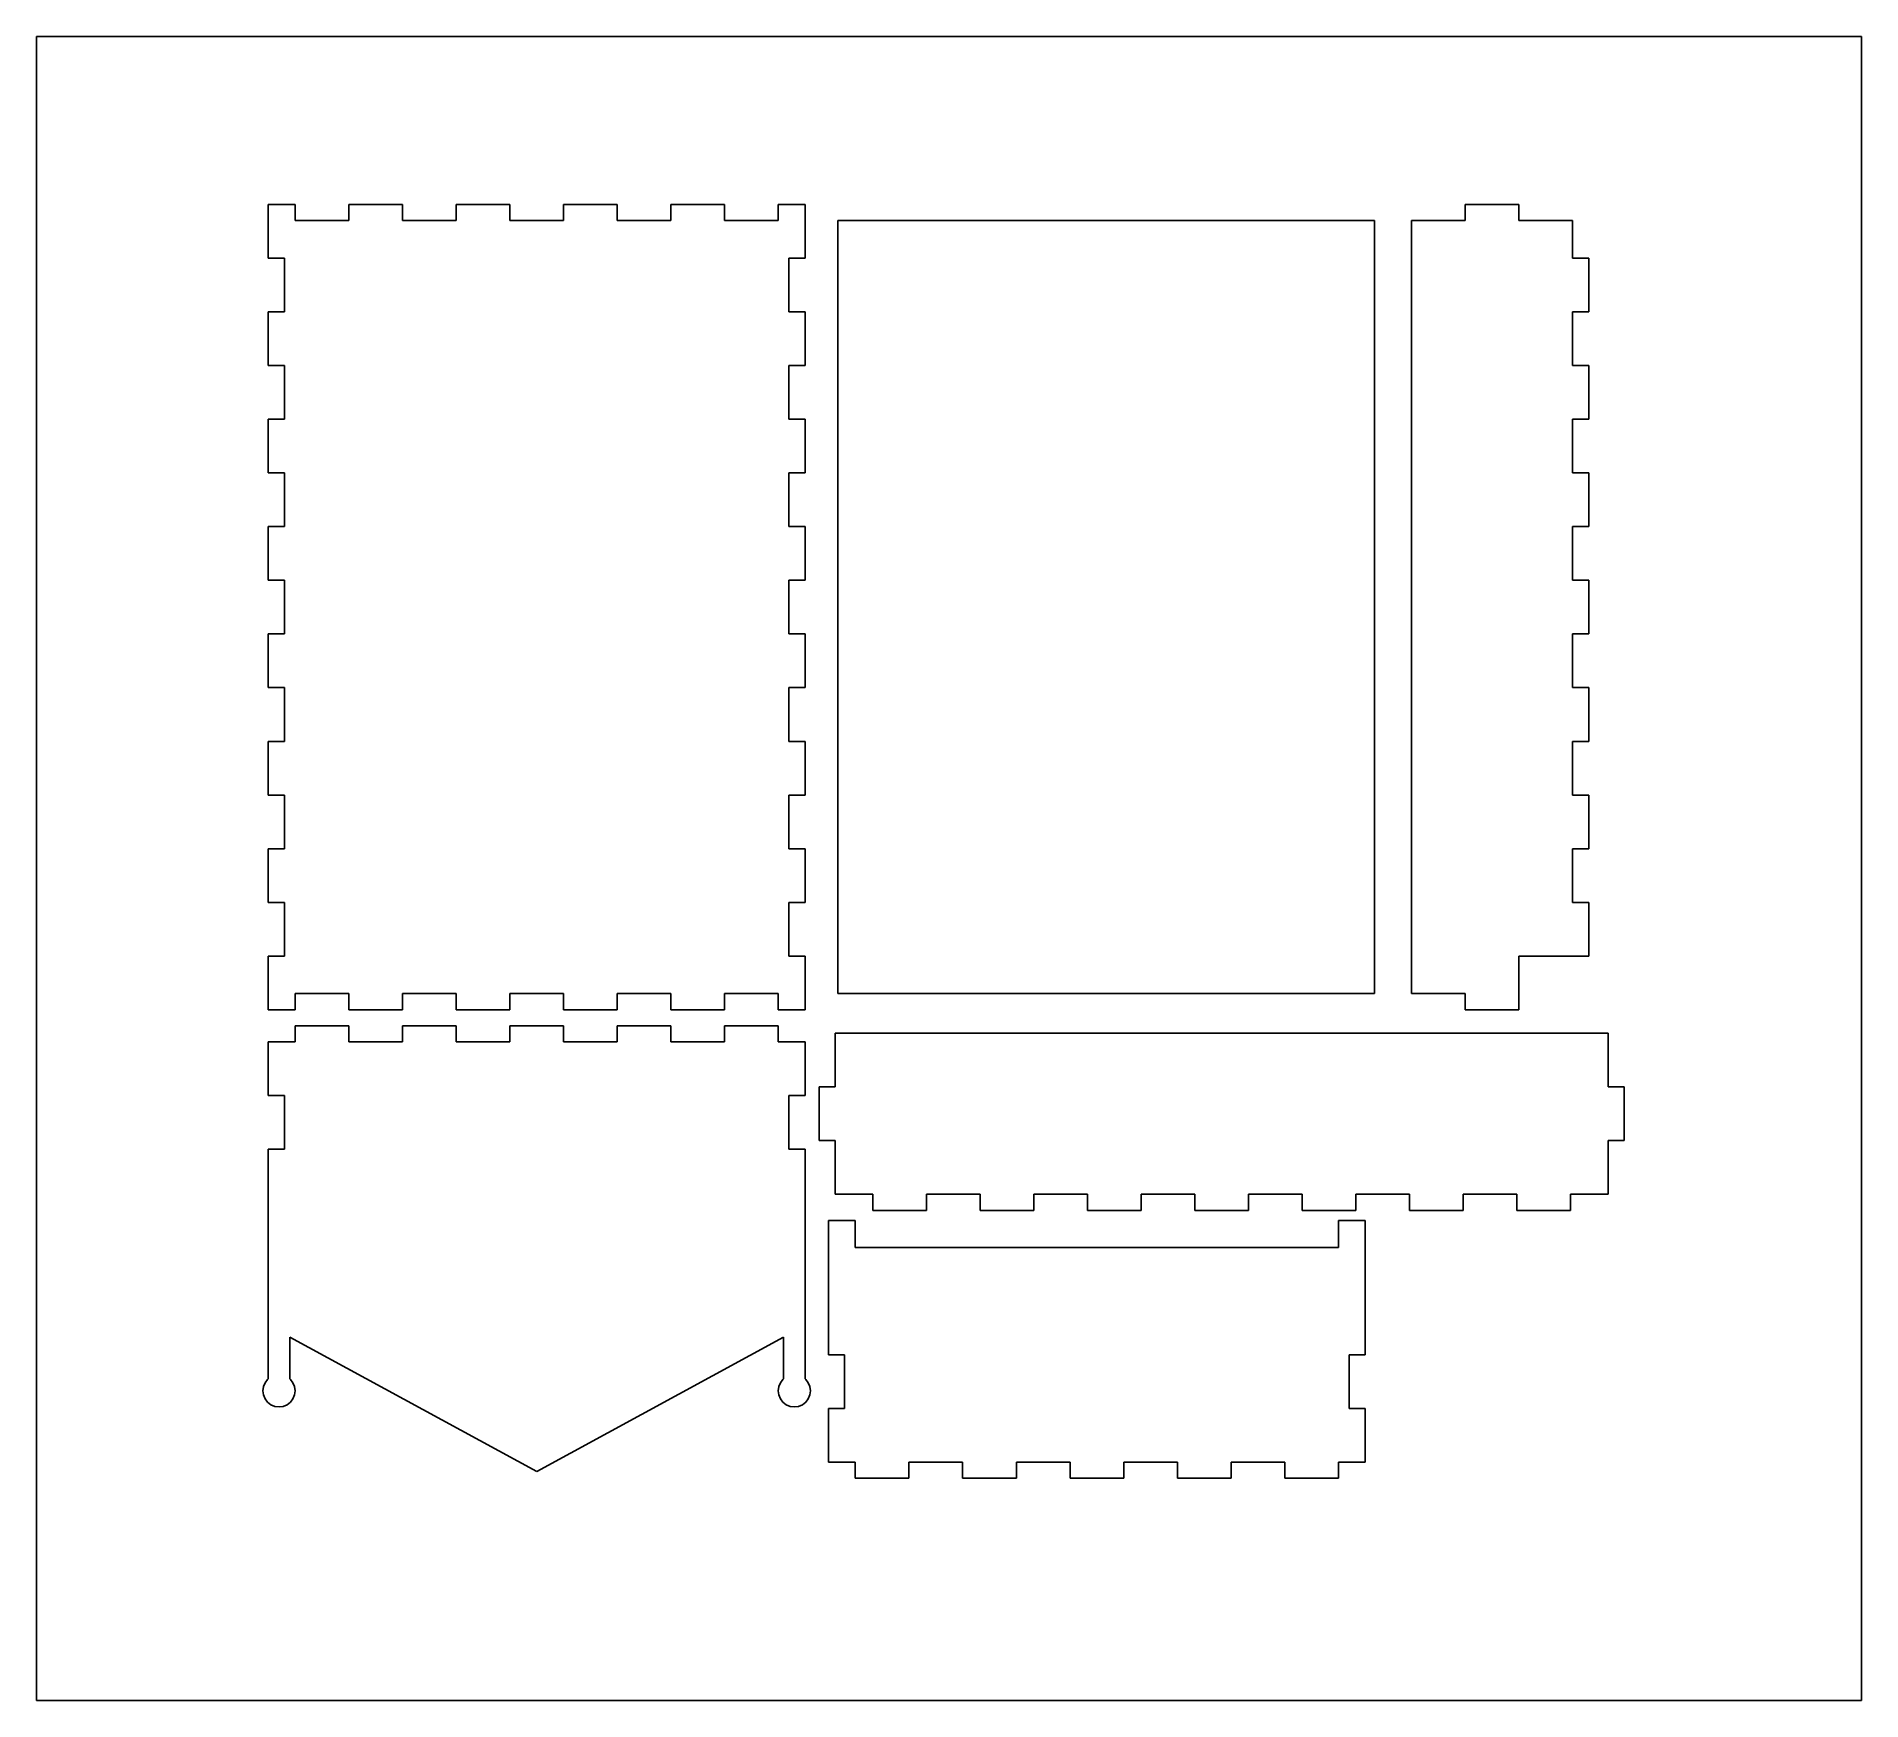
# Model space of a CAD drawing. Extents: x -51 to 289, y -1 to 309.
import ezdxf

# ---------------------------------------------------------------- set-up
doc = ezdxf.new("R2010")
doc.units = 0

msp = doc.modelspace()

# ---------------------------------------------------------------- linework, layer by layer
at = {"layer": 'Calque 1', "color": 4}
for p, q in [((288.80912, 308.539299), (-51.190895, 308.539299)), ((-51.190895, 308.539299), (-51.190895, -1.460696)), ((288.80912, -1.460696), (288.80912, 308.539299)), ((-3.004751, 277.230133), (-8.00477, 277.230133)), ((-8.00477, 277.230133), (-8.00477, 267.230133)), ((-3.004751, 274.230133), (-3.004751, 277.230133)), ((16.995237, 277.230133), (6.995229, 277.230133)), ((6.995229, 277.230133), (6.995229, 274.230133)), ((16.995237, 274.230133), (16.995237, 277.230133)), ((36.995252, 277.230133), (26.995245, 277.230133)), ((26.995245, 277.230133), (26.995245, 274.230133)), ((36.995252, 274.230133), (36.995252, 277.230133)), ((56.995241, 277.230133), (46.995232, 277.230133)), ((46.995232, 277.230133), (46.995232, 274.230133)), ((56.995241, 274.230133), (56.995241, 277.230133)), ((76.995229, 277.230133), (66.995249, 277.230133)), ((66.995249, 277.230133), (66.995249, 274.230133)), ((76.995229, 274.230133), (76.995229, 277.230133)), ((91.995227, 277.230133), (86.995237, 277.230133)), ((86.995237, 277.230133), (86.995237, 274.230133)), ((91.995227, 267.230133), (91.995227, 277.230133)), ((224.995238, 277.230133), (214.995238, 277.230133)), ((214.995238, 277.230133), (214.995238, 274.230133)), ((224.995238, 274.230133), (224.995238, 277.230133)), ((6.995229, 274.230133), (-3.004751, 274.230133)), ((26.995245, 274.230133), (16.995237, 274.230133)), ((46.995232, 274.230133), (36.995252, 274.230133)), ((66.995249, 274.230133), (56.995241, 274.230133)), ((86.995237, 274.230133), (76.995229, 274.230133)), ((198.081987, 274.230133), (98.081998, 274.230133)), ((98.081998, 274.230133), (98.081998, 130.230131)), ((198.081987, 130.230131), (198.081987, 274.230133)), ((214.995238, 274.230133), (204.995238, 274.230133)), ((204.995238, 274.230133), (204.995238, 130.230131)), ((234.995249, 274.230133), (224.995238, 274.230133)), ((234.995249, 267.230133), (234.995249, 274.230133)), ((-8.00477, 267.230133), (-5.004747, 267.230133)), ((-5.004747, 267.230133), (-5.004747, 257.230131)), ((88.995233, 257.230131), (88.995233, 267.230133)), ((88.995233, 267.230133), (91.995227, 267.230133)), ((237.995243, 267.230133), (234.995249, 267.230133)), ((237.995243, 257.230131), (237.995243, 267.230133)), ((-5.004747, 257.230131), (-8.00477, 257.230131)), ((-8.00477, 257.230131), (-8.00477, 247.230131)), ((91.995227, 257.230131), (88.995233, 257.230131)), ((91.995227, 247.230131), (91.995227, 257.230131)), ((234.995249, 247.230131), (234.995249, 257.230131)), ((234.995249, 257.230131), (237.995243, 257.230131)), ((-8.00477, 247.230131), (-5.004747, 247.230131)), ((-5.004747, 247.230131), (-5.004747, 237.230131)), ((88.995233, 237.230131), (88.995233, 247.230131)), ((88.995233, 247.230131), (91.995227, 247.230131)), ((237.995243, 247.230131), (234.995249, 247.230131)), ((237.995243, 237.230131), (237.995243, 247.230131)), ((-5.004747, 237.230131), (-8.00477, 237.230131)), ((-8.00477, 237.230131), (-8.00477, 227.230131)), ((91.995227, 237.230131), (88.995233, 237.230131)), ((91.995227, 227.230131), (91.995227, 237.230131)), ((234.995249, 227.230131), (234.995249, 237.230131)), ((234.995249, 237.230131), (237.995243, 237.230131)), ((-8.00477, 227.230131), (-5.004747, 227.230131)), ((-5.004747, 227.230131), (-5.004747, 217.230134)), ((88.995233, 217.230134), (88.995233, 227.230131)), ((88.995233, 227.230131), (91.995227, 227.230131)), ((237.995243, 227.230131), (234.995249, 227.230131)), ((237.995243, 217.230134), (237.995243, 227.230131)), ((-5.004747, 217.230134), (-8.00477, 217.230134)), ((-8.00477, 217.230134), (-8.00477, 207.230135)), ((91.995227, 217.230134), (88.995233, 217.230134)), ((91.995227, 207.230135), (91.995227, 217.230134)), ((234.995249, 207.230135), (234.995249, 217.230134)), ((234.995249, 217.230134), (237.995243, 217.230134)), ((-8.00477, 207.230135), (-5.004747, 207.230135)), ((-5.004747, 207.230135), (-5.004747, 197.230132)), ((88.995233, 197.230132), (88.995233, 207.230135)), ((88.995233, 207.230135), (91.995227, 207.230135)), ((237.995243, 207.230135), (234.995249, 207.230135)), ((237.995243, 197.230132), (237.995243, 207.230135)), ((-5.004747, 197.230132), (-8.00477, 197.230132)), ((-8.00477, 197.230132), (-8.00477, 187.230132)), ((91.995227, 197.230132), (88.995233, 197.230132)), ((91.995227, 187.230132), (91.995227, 197.230132)), ((234.995249, 187.230132), (234.995249, 197.230132)), ((234.995249, 197.230132), (237.995243, 197.230132)), ((-8.00477, 187.230132), (-5.004747, 187.230132)), ((-5.004747, 187.230132), (-5.004747, 177.230133)), ((88.995233, 177.230133), (88.995233, 187.230132)), ((88.995233, 187.230132), (91.995227, 187.230132)), ((237.995243, 187.230132), (234.995249, 187.230132)), ((237.995243, 177.230133), (237.995243, 187.230132)), ((-5.004747, 177.230133), (-8.00477, 177.230133)), ((-8.00477, 177.230133), (-8.00477, 167.230133)), ((91.995227, 177.230133), (88.995233, 177.230133)), ((91.995227, 167.230133), (91.995227, 177.230133)), ((234.995249, 167.230133), (234.995249, 177.230133)), ((234.995249, 177.230133), (237.995243, 177.230133)), ((-8.00477, 167.230133), (-5.004747, 167.230133)), ((-5.004747, 167.230133), (-5.004747, 157.23013)), ((88.995233, 157.23013), (88.995233, 167.230133)), ((88.995233, 167.230133), (91.995227, 167.230133)), ((237.995243, 167.230133), (234.995249, 167.230133)), ((237.995243, 157.23013), (237.995243, 167.230133)), ((-5.004747, 157.23013), (-8.00477, 157.23013)), ((-8.00477, 157.23013), (-8.00477, 147.23013)), ((91.995227, 157.23013), (88.995233, 157.23013)), ((91.995227, 147.23013), (91.995227, 157.23013)), ((234.995249, 147.23013), (234.995249, 157.23013)), ((234.995249, 157.23013), (237.995243, 157.23013)), ((-8.00477, 147.23013), (-5.004747, 147.23013)), ((-5.004747, 147.23013), (-5.004747, 137.230131)), ((88.995233, 137.230131), (88.995233, 147.23013)), ((88.995233, 147.23013), (91.995227, 147.23013)), ((237.995243, 147.23013), (234.995249, 147.23013)), ((237.995243, 137.230131), (237.995243, 147.23013)), ((-5.004747, 137.230131), (-8.00477, 137.230131)), ((-8.00477, 137.230131), (-8.00477, 127.230128)), ((91.995227, 137.230131), (88.995233, 137.230131)), ((91.995227, 127.230128), (91.995227, 137.230131)), ((224.995238, 127.230128), (224.995238, 137.230131)), ((224.995238, 137.230131), (237.995243, 137.230131)), ((-3.004751, 127.230128), (-3.004751, 130.230131)), ((-3.004751, 130.230131), (6.995229, 130.230131)), ((6.995229, 130.230131), (6.995229, 127.230128)), ((16.995237, 127.230128), (16.995237, 130.230131)), ((16.995237, 130.230131), (26.995245, 130.230131)), ((26.995245, 130.230131), (26.995245, 127.230128)), ((36.995252, 127.230128), (36.995252, 130.230131)), ((36.995252, 130.230131), (46.995232, 130.230131)), ((46.995232, 130.230131), (46.995232, 127.230128)), ((56.995241, 127.230128), (56.995241, 130.230131)), ((56.995241, 130.230131), (66.995249, 130.230131)), ((66.995249, 130.230131), (66.995249, 127.230128)), ((76.995229, 127.230128), (76.995229, 130.230131)), ((76.995229, 130.230131), (86.995237, 130.230131)), ((86.995237, 130.230131), (86.995237, 127.230128)), ((98.081998, 130.230131), (198.081987, 130.230131)), ((204.995238, 130.230131), (214.995238, 130.230131)), ((214.995238, 130.230131), (214.995238, 127.230128)), ((-8.00477, 127.230128), (-3.004751, 127.230128)), ((6.995229, 127.230128), (16.995237, 127.230128)), ((26.995245, 127.230128), (36.995252, 127.230128)), ((46.995232, 127.230128), (56.995241, 127.230128)), ((66.995249, 127.230128), (76.995229, 127.230128)), ((86.995237, 127.230128), (91.995227, 127.230128)), ((214.995238, 127.230128), (224.995238, 127.230128)), ((6.995229, 124.23014), (-3.004751, 124.23014)), ((-3.004751, 124.23014), (-3.004751, 121.23014)), ((6.995229, 121.23014), (6.995229, 124.23014)), ((26.995245, 124.23014), (16.995237, 124.23014)), ((16.995237, 124.23014), (16.995237, 121.23014)), ((26.995245, 121.23014), (26.995245, 124.23014)), ((46.995232, 124.23014), (36.995252, 124.23014)), ((36.995252, 124.23014), (36.995252, 121.23014)), ((46.995232, 121.23014), (46.995232, 124.23014)), ((66.995249, 124.23014), (56.995241, 124.23014)), ((56.995241, 124.23014), (56.995241, 121.23014)), ((66.995249, 121.23014), (66.995249, 124.23014)), ((86.995237, 124.23014), (76.995229, 124.23014)), ((76.995229, 124.23014), (76.995229, 121.23014)), ((86.995237, 121.23014), (86.995237, 124.23014)), ((241.610735, 122.84731), (97.610744, 122.84731)), ((97.610744, 122.84731), (97.610744, 112.847308)), ((241.610735, 112.847308), (241.610735, 122.84731)), ((-3.004751, 121.23014), (-8.00477, 121.23014)), ((-8.00477, 121.23014), (-8.00477, 111.230138)), ((16.995237, 121.23014), (6.995229, 121.23014)), ((36.995252, 121.23014), (26.995245, 121.23014)), ((56.995241, 121.23014), (46.995232, 121.23014)), ((76.995229, 121.23014), (66.995249, 121.23014)), ((91.995227, 121.23014), (86.995237, 121.23014)), ((91.995227, 111.230138), (91.995227, 121.23014)), ((97.610744, 112.847308), (94.61075, 112.847308)), ((94.61075, 112.847308), (94.61075, 102.847308)), ((244.610729, 112.847308), (241.610735, 112.847308)), ((244.610729, 102.847308), (244.610729, 112.847308)), ((-8.00477, 111.230138), (-5.004747, 111.230138)), ((-5.004747, 111.230138), (-5.004747, 101.230138)), ((88.995233, 101.230138), (88.995233, 111.230138)), ((88.995233, 111.230138), (91.995227, 111.230138)), ((94.61075, 102.847308), (97.610744, 102.847308)), ((97.610744, 102.847308), (97.610744, 92.847308)), ((241.610735, 92.847308), (241.610735, 102.847308)), ((241.610735, 102.847308), (244.610729, 102.847308)), ((-5.004747, 101.230138), (-8.00477, 101.230138)), ((-8.00477, 101.230138), (-8.00477, 58.444546)), ((91.995227, 101.230138), (88.995233, 101.230138)), ((91.995227, 58.444546), (91.995227, 101.230138)), ((97.610744, 92.847308), (104.61073, 92.847308)), ((104.61073, 92.847308), (104.61073, 89.847306)), ((114.610738, 89.847306), (114.610738, 92.847308)), ((114.610738, 92.847308), (124.610746, 92.847308)), ((124.610746, 92.847308), (124.610746, 89.847306)), ((134.610726, 89.847306), (134.610726, 92.847308)), ((134.610726, 92.847308), (144.610737, 92.847308)), ((144.610737, 92.847308), (144.610737, 89.847306)), ((154.610737, 89.847306), (154.610737, 92.847308)), ((154.610737, 92.847308), (164.61074, 92.847308)), ((164.61074, 92.847308), (164.61074, 89.847306)), ((174.610739, 89.847306), (174.610739, 92.847308)), ((174.610739, 92.847308), (184.610739, 92.847308)), ((184.610739, 92.847308), (184.610739, 89.847306)), ((194.610739, 89.847306), (194.610739, 92.847308)), ((194.610739, 92.847308), (204.610739, 92.847308)), ((204.610739, 92.847308), (204.610739, 89.847306)), ((214.610738, 89.847306), (214.610738, 92.847308)), ((214.610738, 92.847308), (224.610738, 92.847308)), ((224.610738, 92.847308), (224.610738, 89.847306)), ((234.610749, 89.847306), (234.610749, 92.847308)), ((234.610749, 92.847308), (241.610735, 92.847308)), ((104.61073, 89.847306), (114.610738, 89.847306)), ((124.610746, 89.847306), (134.610726, 89.847306)), ((144.610737, 89.847306), (154.610737, 89.847306)), ((164.61074, 89.847306), (174.610739, 89.847306)), ((184.610739, 89.847306), (194.610739, 89.847306)), ((204.610739, 89.847306), (214.610738, 89.847306)), ((224.610738, 89.847306), (234.610749, 89.847306)), ((101.354309, 87.948907), (96.354319, 87.948907)), ((96.354319, 87.948907), (96.354319, 62.948906)), ((101.354309, 82.948906), (101.354309, 87.948907)), ((196.354308, 87.948907), (191.354309, 87.948907)), ((191.354309, 87.948907), (191.354309, 82.948906)), ((196.354308, 62.948906), (196.354308, 87.948907)), ((191.354309, 82.948906), (101.354309, 82.948906)), ((-4.004749, 58.444546), (-4.004749, 66.230134)), ((-4.004749, 66.230134), (41.995242, 41.230134)), ((41.995242, 41.230134), (87.995235, 66.230134)), ((87.995235, 66.230134), (87.995235, 58.444546)), ((96.354319, 62.948906), (99.354313, 62.948906)), ((99.354313, 62.948906), (99.354313, 52.948903)), ((193.354308, 62.948906), (196.354308, 62.948906)), ((193.354308, 52.948903), (193.354308, 62.948906)), ((-8.126069, 58.351444), (-8.602827, 57.730126)), ((-8.00477, 58.444546), (-8.126069, 58.351444)), ((-3.88345, 58.351444), (-4.004749, 58.444546)), ((-3.406692, 57.730126), (-3.88345, 58.351444)), ((87.873908, 58.351444), (87.397178, 57.730126)), ((87.995235, 58.444546), (87.873908, 58.351444)), ((92.116554, 58.351444), (91.995227, 58.444546)), ((92.593312, 57.730126), (92.116554, 58.351444)), ((-8.902547, 57.006576), (-9.004768, 56.230126)), ((-9.004768, 56.230126), (-8.902547, 55.453665)), ((-8.602827, 57.730126), (-8.902547, 57.006576)), ((-8.902547, 55.453665), (-8.602827, 54.730124)), ((-8.602827, 54.730124), (-8.126069, 54.108794)), ((-3.88345, 54.108794), (-3.406692, 54.730124)), ((-3.106972, 57.006576), (-3.406692, 57.730126)), ((-3.406692, 54.730124), (-3.106972, 55.453665)), ((-3.004751, 56.230126), (-3.106972, 57.006576)), ((-3.106972, 55.453665), (-3.004751, 56.230126)), ((87.097458, 57.006576), (86.995237, 56.230126)), ((86.995237, 56.230126), (87.097458, 55.453665)), ((87.397178, 57.730126), (87.097458, 57.006576)), ((87.097458, 55.453665), (87.397178, 54.730124)), ((87.397178, 54.730124), (87.873908, 54.108794)), ((92.116554, 54.108794), (92.593312, 54.730124)), ((92.893004, 57.006576), (92.593312, 57.730126)), ((92.593312, 54.730124), (92.893004, 55.453665)), ((92.995225, 56.230126), (92.893004, 57.006576)), ((92.893004, 55.453665), (92.995225, 56.230126)), ((-8.126069, 54.108794), (-7.504757, 53.632045)), ((-7.504757, 53.632045), (-6.781223, 53.332345)), ((-6.781223, 53.332345), (-6.004774, 53.230124)), ((-6.004774, 53.230124), (-5.228296, 53.332345)), ((-5.228296, 53.332345), (-4.504763, 53.632045)), ((-4.504763, 53.632045), (-3.88345, 54.108794)), ((87.873908, 54.108794), (88.495248, 53.632045)), ((88.495248, 53.632045), (89.218781, 53.332345)), ((89.218781, 53.332345), (89.995231, 53.230124)), ((89.995231, 53.230124), (90.771709, 53.332345)), ((90.771709, 53.332345), (91.495242, 53.632045)), ((91.495242, 53.632045), (92.116554, 54.108794)), ((99.354313, 52.948903), (96.354319, 52.948903)), ((96.354319, 52.948903), (96.354319, 42.948904)), ((196.354308, 52.948903), (193.354308, 52.948903)), ((196.354308, 42.948904), (196.354308, 52.948903)), ((96.354319, 42.948904), (101.354309, 42.948904)), ((101.354309, 42.948904), (101.354309, 39.948904)), ((111.354317, 39.948904), (111.354317, 42.948904)), ((111.354317, 42.948904), (121.354297, 42.948904)), ((121.354297, 42.948904), (121.354297, 39.948904)), ((131.354305, 39.948904), (131.354305, 42.948904)), ((131.354305, 42.948904), (141.354308, 42.948904)), ((141.354308, 42.948904), (141.354308, 39.948904)), ((151.354307, 39.948904), (151.354307, 42.948904)), ((151.354307, 42.948904), (161.354307, 42.948904)), ((161.354307, 42.948904), (161.354307, 39.948904)), ((171.35431, 39.948904), (171.35431, 42.948904)), ((171.35431, 42.948904), (181.354309, 42.948904)), ((181.354309, 42.948904), (181.354309, 39.948904)), ((191.354309, 39.948904), (191.354309, 42.948904)), ((191.354309, 42.948904), (196.354308, 42.948904)), ((101.354309, 39.948904), (111.354317, 39.948904)), ((121.354297, 39.948904), (131.354305, 39.948904)), ((141.354308, 39.948904), (151.354307, 39.948904)), ((161.354307, 39.948904), (171.35431, 39.948904)), ((181.354309, 39.948904), (191.354309, 39.948904)), ((-51.190895, -1.460696), (288.80912, -1.460696))]:
    msp.add_line(p, q, dxfattribs=at)

doc.saveas('drawing.dxf')
